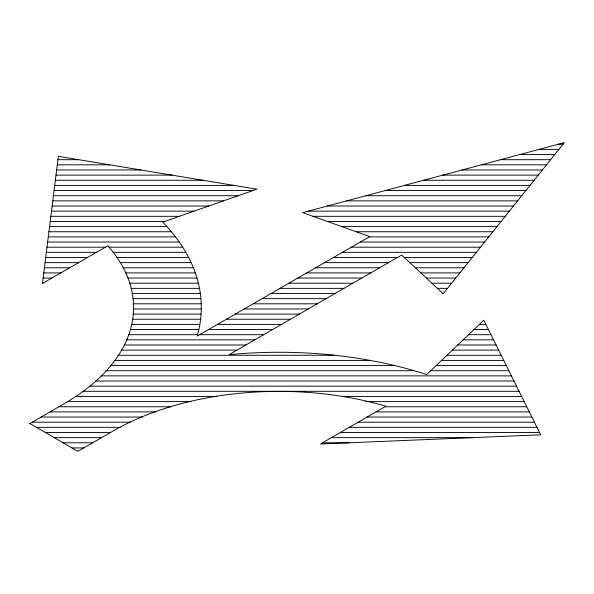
<?xml version="1.0" encoding="UTF-8"?>
<svg xmlns="http://www.w3.org/2000/svg" width="594" height="594" viewBox="0 0 594 594"><rect width="100%" height="100%" fill="white"/><g stroke="black" fill="none" stroke-linecap="round" stroke-linejoin="round"><path stroke-width="0.89" d="M29.7 423.7L64.805 403.296A234.793 135.558 0 0 0 107.856 245.745L42.464 283.494L58.346 156.326L256.86 189.189L162.741 222.104A302.517 174.658 0 0 1 197.215 336.063L369.735 236.598L302.688 212.637L564.3 142.642L443.169 293.74L401.663 255.034L229.358 354.514L248.151 353.185A302.532 174.666 0 0 1 426.774 374.539L483.783 320.203L540.703 434.808L320.433 443.978L385.825 406.229A234.801 135.558 0 0 0 112.934 431.081L77.814 451.358L29.834 423.485M558.323 144.238L563.015 144.238M539.085 149.384L558.895 149.384M519.847 154.537L554.766 154.537M57.93 159.682L78.608 159.682M500.608 159.682L550.638 159.682M57.284 164.828L109.704 164.828M481.37 164.828L546.517 164.828M56.645 169.973L140.8 169.973M462.132 169.973L542.389 169.973M55.999 175.126L171.896 175.126M442.894 175.126L538.261 175.126M55.361 180.272L202.992 180.272M423.656 180.272L534.132 180.272M54.715 185.417L234.088 185.417M404.417 185.417L530.011 185.417M54.069 190.563L252.918 190.563M385.179 190.563L525.883 190.563M53.43 195.716L238.201 195.716M365.941 195.716L521.755 195.716M52.784 200.861L223.485 200.861M346.696 200.861L517.626 200.861M52.146 206.007L208.761 206.007M327.457 206.007L513.506 206.007M51.5 211.152L194.045 211.152M308.219 211.152L509.377 211.152M50.861 216.305L179.329 216.305M312.941 216.305L505.249 216.305M50.215 221.451L164.605 221.451M327.346 221.451L501.128 221.451M49.569 226.596L166.817 226.596M341.75 226.596L497 226.596M48.931 231.742L171.339 231.742M356.148 231.742L492.872 231.742M48.285 236.887L175.26 236.887M369.23 236.887L488.743 236.887M47.646 242.04L179.188 242.04M360.298 242.04L484.622 242.04M47 247.186L105.361 247.186M109.014 247.186L182.521 247.186M351.373 247.186L480.494 247.186M46.362 252.331L96.443 252.331M113.164 252.331L185.595 252.331M342.448 252.331L476.366 252.331M45.716 257.477L87.526 257.477M116.847 257.477L188.669 257.477M333.516 257.477L397.423 257.477M404.284 257.477L472.237 257.477M45.07 262.63L78.616 262.63M120.092 262.63L190.897 262.63M324.591 262.63L388.506 262.63M409.808 262.63L468.117 262.63M44.431 267.775L69.698 267.775M123.27 267.775L193.117 267.775M315.659 267.775L379.596 267.775M415.325 267.775L463.988 267.775M43.785 272.921L60.781 272.921M125.601 272.921L195.337 272.921M306.734 272.921L370.678 272.921M420.842 272.921L459.86 272.921M43.147 278.066L51.864 278.066M127.933 278.066L196.807 278.066M297.802 278.066L361.761 278.066M426.366 278.066L455.739 278.066M42.501 283.219L42.954 283.219M129.551 283.219L198.262 283.219M288.877 283.219L352.843 283.219M431.883 283.219L451.611 283.219M131.022 288.365L199.294 288.365M279.952 288.365L343.933 288.365M437.399 288.365L447.482 288.365M132.202 293.51L199.963 293.51M271.02 293.51L335.016 293.51M442.924 293.51L443.354 293.51M132.722 298.656L200.631 298.656M262.095 298.656L326.099 298.656M133.234 303.809L201.203 303.809M253.163 303.809L317.189 303.809M133.457 308.954L201.062 308.954M244.238 308.954L308.271 308.954M133.093 314.1L200.928 314.1M235.313 314.1L299.354 314.1M132.633 319.245L200.438 319.245M226.381 319.245L290.436 319.245M131.378 324.398L199.45 324.398M217.456 324.398L281.526 324.398M479.388 324.398L485.87 324.398M130.131 329.544L198.47 329.544M208.524 329.544L272.609 329.544M473.99 329.544L488.424 329.544M128.712 334.689L197.483 334.689M199.599 334.689L263.691 334.689M468.584 334.689L490.978 334.689M126.448 339.835L254.774 339.835M463.186 339.835L493.54 339.835M124.191 344.988L245.864 344.988M457.788 344.988L496.094 344.988M121.376 350.133L236.947 350.133M452.383 350.133L498.648 350.133M118.006 355.279L333.932 355.279M446.985 355.279L501.202 355.279M114.627 360.424L369.557 360.424M441.587 360.424L503.764 360.424M110.64 365.577L393.896 365.577M436.182 365.577L506.318 365.577M105.984 370.723L413.602 370.723M430.784 370.723L508.872 370.723M101.336 375.868L511.427 375.868M95.597 381.014L513.988 381.014M89.56 386.167L516.542 386.167M82.96 391.312L519.097 391.312M75.163 396.458L216.973 396.458M342.241 396.458L521.651 396.458M67.367 401.603L191.016 401.603M365.57 401.603L524.212 401.603M58.821 406.749L171.079 406.749M384.919 406.749L526.767 406.749M49.955 411.902L156.014 411.902M376.002 411.902L529.321 411.902M41.12 417.047L142.367 417.047M367.085 417.047L531.882 417.047M32.284 422.193L130.42 422.193M358.175 422.193L534.437 422.193M36.464 427.338L120.292 427.338M349.257 427.338L536.991 427.338M45.33 432.491L110.499 432.491M340.34 432.491L539.545 432.491M54.188 437.637L101.581 437.637M331.422 437.637L472.839 437.637M63.053 442.782L92.671 442.782M322.512 442.782L349.19 442.782M71.911 447.928L83.754 447.928"/></g></svg>
